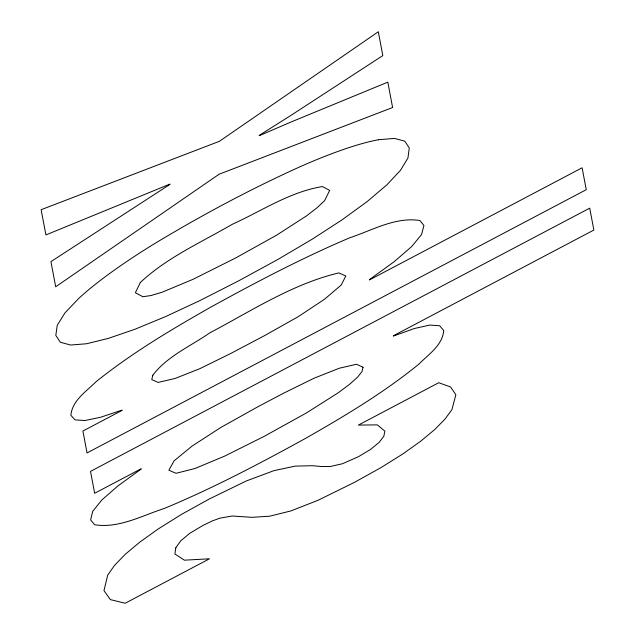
<?xml version="1.0" encoding="UTF-8"?>
<svg xmlns="http://www.w3.org/2000/svg" width="635" height="635" viewBox="0 0 635 635"><rect width="100%" height="100%" fill="white"/><g stroke="black" fill="none" stroke-linecap="round" stroke-linejoin="round"><path stroke-width="0.95" d="M141.137 469.075L118.007 485.87L101.886 499.935L92.75 511.27L90.622 519.875L94.599 524.732C118.864 528.637 142.018 515.628 164.473 508.389C212.836 488.291 259.231 463.852 305.086 438.642C344.503 416.179 383.659 392.811 418.917 364.101C428.514 354.33 442.452 345.416 443.746 330.541L439.626 325.739L429.855 325.064L414.441 328.501L393.375 336.066M369.34 279.686L394.279 261.604L411.694 246.555L421.576 234.521L423.926 225.52L419.91 220.528C395.565 216.654 372.523 230.235 350.091 237.641C302.443 257.818 256.603 281.948 211.288 306.848C171.474 329.478 131.889 352.949 96.107 381.675C86.4 391.454 72.263 400.312 70.882 415.274L75.009 419.862L84.907 420.529L100.584 417.274L122.039 410.091M169.958 184.372L50.935 261.62L55.689 286.782L219.099 174.236L392.605 107.513L387.818 82.145L291.401 121.856L259.255 135.684M259.199 135.414L290.909 115.411L382.81 55.594L378.309 31.75L219.4 141.303L41.14 209.701L45.903 234.934L169.91 184.094M122.095 410.369L82.907 431.038L87.043 452.938L586.248 189.698L582.112 167.791L369.387 279.964M141.081 468.797L94.655 493.284L90.519 471.376L589.725 208.137L593.86 230.045L393.319 335.788M300.514 166.537C250.571 189.063 202.2 214.979 155.265 243.213A177.284 32.004 -28.4 0 0 78.938 298.236L64.96 312.888L57.245 325.279L55.816 335.415L60.349 342.257L70.62 345.035L86.606 343.749L108.331 338.399L134.906 329.271L165.457 316.651L199.993 300.538L238.506 280.924L277.932 259.413L312.555 238.982L342.384 219.631L367.411 201.366L387.001 184.729L400.51 170.283L407.94 158.028L409.289 147.955L404.757 141.153L394.502 138.414L378.516 139.748M300.514 166.537A173.974 31.409 -28.4 0 1 378.508 139.756M175.816 547.807L174.903 554.014L184.396 560.173L209.479 558.8L125.182 603.25L110.371 599.607L103.965 590.582L107.736 575.064L114.586 565.317L125.182 554.355L139.724 542.187L158.385 528.844L181.419 514.437L209.074 499.102L246.213 481.005L273.947 470.654L295.18 466.122L312.476 465.693L321.135 466.495L330.541 466.455L342.519 463.725L358.553 456.636L370.745 449.294L379.206 442.317L383.842 436.174L384.889 431.165L377.365 424.878L358.394 425.085L438.745 382.722L450.596 386.993L455.859 394.732L451.953 409.559L445.127 418.949L434.729 429.538L420.6 441.277L402.614 454.096L380.587 467.852L354.37 482.394L318.254 500.182L290.957 510.913L269.684 516.192L251.976 517.334L232.18 516.001L219.908 518.16L212.288 520.922L203.16 525.32L189.817 533.273L180.745 540.829L175.816 547.807M152.829 375.19L151.773 379.627L158.186 382.421L175.085 378.46L199.85 368.665L229.838 353.941L264.414 335.709L298.204 316.69L324.517 299.252L341.122 285.107L345.829 276.003L338.78 272.907C292.298 284.012 251.539 310.864 209.709 332.907C190.484 346.305 167.378 356.108 152.829 375.19M363.045 367.228L361.998 371.562L357.481 377.293L349.488 384.405L338.026 392.922L306.372 412.98L264.216 436.34L224.679 456.105L194.977 468.503L176.054 473.297L168.87 470.233L174.069 460.851L192.175 446.008L221.059 427.323L258.564 406.392L283.916 393.025L314.238 378.142L339.336 368.221L356.513 364.252L363.045 367.228M140.311 282.527L135.374 292.703L142.804 296.72L150.932 295.553L161.988 292.267L192.929 279.352L235.625 257.977L276.582 235.196L306.602 215.829L317.246 207.613L324.644 200.636L329.676 190.389L322.461 186.563C289.981 191.77 261.668 210.979 232.18 224.353C200.993 242.53 166.862 257.532 140.311 282.527"/></g></svg>
